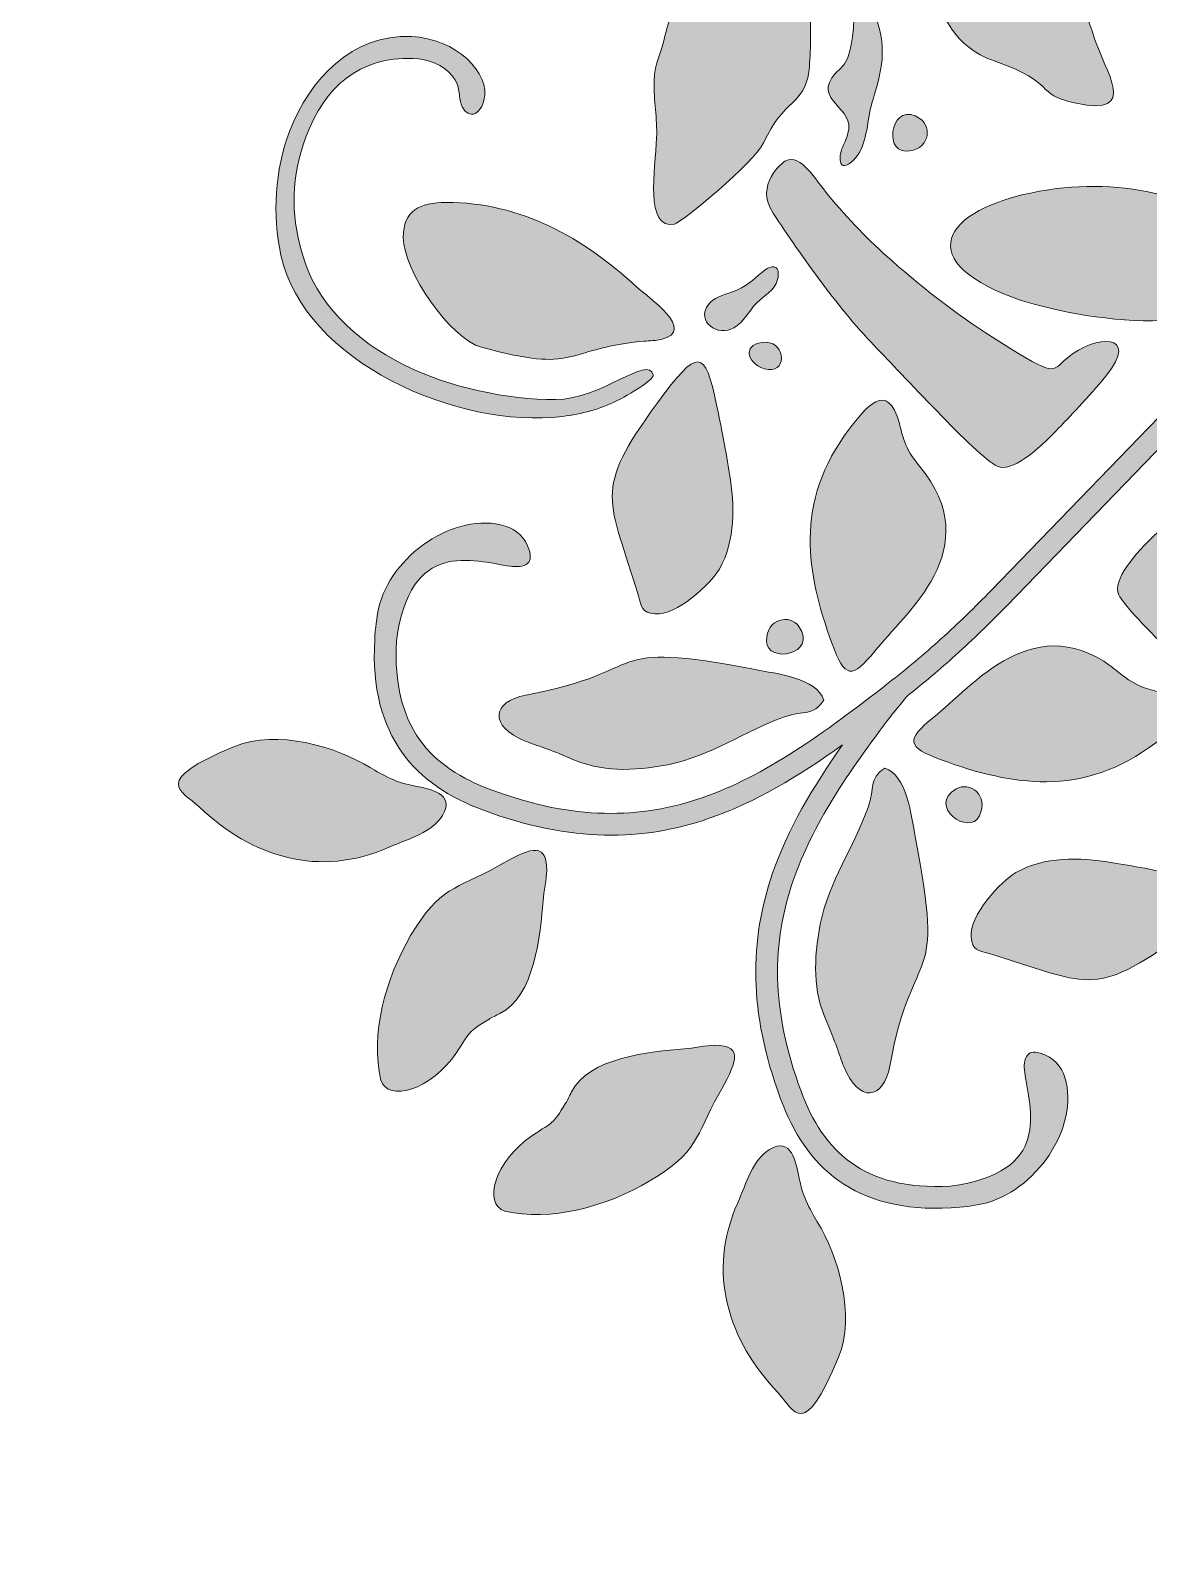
# Model space of a CAD drawing. Header units: inches. Extents: x -203 to 795, y -81 to 920.
# Drawn here: x 326 to 555.4, y 447.1 to 761.3 of the extents above; entities that cross this region are included whole.
import ezdxf

# ---------------------------------------------------------------- set-up
doc = ezdxf.new("R2010")
doc.units = ezdxf.units.IN
doc.header["$MEASUREMENT"] = 0
doc.layers.add('图层 1', color=7, linetype='Continuous')

# ---------------------------------------------------------------- blocks, each defined once
blk = doc.blocks.new('block 2')
at = {"layer": '图层 1', "true_color": 0xffffff}
h = blk.add_hatch(color=7, dxfattribs=at)
h.dxf.hatch_style = 2
edge = h.paths.add_edge_path()
edge.add_spline(control_points=[(786.4, 920.25), (786.4, 920.25), (-197.3, 920.25), (-197.3, 920.25), (-197.3, 920.25), (-197.3, 902.28), (-197.3, 902.28), (-197.3, 902.28), (-8.06, 902.28), (-8.06, 902.28), (-6.8, 901.25), (-5.44, 900.08), (-4.16, 898.94), (3.57, 892.07), (8.43, 882.86), (13.67, 874.02), (17.78, 867.1), (21.41, 860.17), (24.28, 852.67), (26.4, 847.15), (28.11, 841.32), (29.29, 834.96), (29.7, 832.77), (30.79, 827.58), (32.13, 823.69), (34.41, 817.07), (37.41, 819.41), (39.44, 823.07), (48.88, 840.07), (35.32, 874.03), (27.98, 891.66), (27.98, 891.66), (27.61, 892.57), (27.61, 892.57), (27, 894.11), (25.16, 898.85), (24.02, 902.28), (24.02, 902.28), (83.79, 902.28), (83.79, 902.28), (82.64, 898.85), (80.81, 894.11), (80.19, 892.57), (80.19, 892.57), (79.83, 891.66), (79.83, 891.66), (72.48, 874.03), (58.93, 840.07), (68.36, 823.07), (70.4, 819.41), (73.39, 817.07), (75.67, 823.69), (77.01, 827.58), (78.1, 832.77), (78.5, 834.96), (79.69, 841.31), (81.4, 847.15), (83.52, 852.67), (86.4, 860.17), (90.03, 867.1), (94.13, 874.02), (99.37, 882.86), (104.23, 892.07), (111.96, 898.94), (113.24, 900.08), (114.6, 901.25), (115.86, 902.28), (115.86, 902.28), (647.17, 902.28), (647.17, 902.28), (648.53, 902.02), (649.74, 901.5), (650.54, 900.5), (653.68, 896.55), (656.1, 889.69), (657.85, 884.98), (658.12, 884.26), (658.37, 883.53), (658.61, 882.8), (669.41, 849.24), (651.18, 835.38), (659.81, 832.57), (663.41, 831.39), (670.94, 830.42), (673.45, 833.65), (676.67, 837.79), (678.79, 841.93), (680.72, 846.29), (686.83, 860.08), (687.55, 876.25), (683.25, 891.11), (681.27, 897.98), (682.01, 901.03), (684.62, 902.28), (684.62, 902.28), (777.41, 902.28), (777.41, 902.28), (777.41, 902.28), (777.41, 805.55), (777.41, 805.55), (775.62, 805.2), (773.06, 805.49), (769.42, 806.53), (754.56, 810.83), (738.39, 810.11), (724.61, 804), (720.25, 802.06), (716.1, 799.94), (711.96, 796.73), (708.73, 794.23), (709.69, 786.69), (710.88, 783.08), (713.69, 774.46), (727.55, 792.68), (761.11, 781.88), (761.84, 781.65), (762.58, 781.4), (763.28, 781.13), (767.49, 779.57), (773.39, 777.48), (777.42, 774.82), (777.42, 774.82), (777.42, -78.76), (777.42, -78.76), (777.42, -78.76), (795.39, -78.76), (795.39, -78.76), (795.39, -78.76), (795.39, 911.27), (795.39, 911.27), (795.39, 911.27), (795.39, 920.25), (795.39, 920.25), (795.39, 920.25), (786.4, 920.25), (786.4, 920.25)], knot_values=[0, 0, 0, 0, 1, 1, 1, 2, 2, 2, 3, 3, 3, 4, 4, 4, 5, 5, 5, 6, 6, 6, 7, 7, 7, 8, 8, 8, 9, 9, 9, 10, 10, 10, 11, 11, 11, 12, 12, 12, 13, 13, 13, 14, 14, 14, 15, 15, 15, 16, 16, 16, 17, 17, 17, 18, 18, 18, 19, 19, 19, 20, 20, 20, 21, 21, 21, 22, 22, 22, 23, 23, 23, 24, 24, 24, 25, 25, 25, 26, 26, 26, 27, 27, 27, 28, 28, 28, 29, 29, 29, 30, 30, 30, 31, 31, 31, 32, 32, 32, 33, 33, 33, 34, 34, 34, 35, 35, 35, 36, 36, 36, 37, 37, 37, 38, 38, 38, 39, 39, 39, 40, 40, 40, 41, 41, 41, 42, 42, 42, 43, 43, 43, 44, 44, 44, 45, 45, 45, 45], degree=3, periodic=1)
h = blk.add_hatch(color=7, dxfattribs=at)
h.dxf.hatch_style = 2
edge = h.paths.add_edge_path()
edge.add_spline(control_points=[(394.85, 840.35), (389.27, 841.49), (383.93, 841.78), (378.35, 841.09), (377.61, 841), (376.84, 841.09), (375.14, 841.65), (372.07, 842.66), (372.16, 842.56), (369.28, 841.33), (367.15, 840.43), (363.31, 840.29), (359.82, 840.29), (354.48, 840.3), (349.81, 840.73), (344.54, 841.11), (333.73, 841.89), (330.87, 836.86), (344.96, 835.29), (357.56, 833.89), (364.43, 837.18), (370.61, 832.67), (372.35, 831.4), (374.42, 828.28), (377.25, 827.98), (379.04, 827.78), (379.99, 828.35), (379.95, 830.23), (379.9, 831.76), (378.78, 832.87), (378.39, 834.99), (383.1, 838.1), (384.12, 837.21), (392.99, 835.69), (398.37, 834.76), (401.7, 833.53), (407.25, 833.53), (416.73, 833.45), (417.06, 837.67), (422.43, 831.99), (426.53, 829.74), (433.74, 829.57), (438.72, 828.87), (442.65, 828.33), (442.25, 827.41), (445.56, 826.33), (450.06, 824.87), (449.04, 825.86), (451.53, 822.36), (455.35, 817.01), (460.48, 820.44), (465.93, 817.41), (468.37, 816.04), (469.93, 812.42), (475.99, 808.13), (485.09, 801.69), (483.9, 796.08), (486.76, 790.13), (489.8, 783.83), (487.98, 784.06), (492.94, 776.96), (495.04, 773.94), (496.35, 757.08), (492.33, 753.63), (485.29, 747.59), (494.49, 745.84), (493.9, 741.11), (493.66, 739.26), (493, 738.36), (492.58, 737.29), (491.72, 735.09), (491.81, 731.82), (494.85, 734.65), (497.41, 737.03), (497.54, 741.36), (498.38, 745.36), (499.02, 748.42), (502.06, 754.86), (500.17, 761.58), (497.56, 770.83), (498.41, 773.77), (494.12, 783.68), (492.97, 786.33), (491.92, 787.64), (490.72, 789.7), (489.23, 792.29), (489.67, 793.76), (488.79, 796.62), (488.22, 798.48), (484.08, 806.46), (481.84, 808.46), (481.84, 808.46), (476.68, 812.68), (476.68, 812.68), (474.3, 814.5), (474.48, 815.98), (472.49, 817.88), (470.83, 819.46), (469.07, 819.84), (467.01, 821.82), (463.81, 824.91), (463.65, 822.9), (460.21, 824.39), (455.57, 826.4), (461.18, 831.05), (456.31, 831.12), (453.1, 831.18), (455.92, 827.67), (446.58, 831.78), (431.26, 838.51), (430.28, 833.59), (426.75, 835.71), (414.69, 842.95), (423.4, 838.18), (407.17, 838.18), (401.83, 838.18), (399.18, 839.47), (394.85, 840.35)], knot_values=[0, 0, 0, 0, 1, 1, 1, 2, 2, 2, 3, 3, 3, 4, 4, 4, 5, 5, 5, 6, 6, 6, 7, 7, 7, 8, 8, 8, 9, 9, 9, 10, 10, 10, 11, 11, 11, 12, 12, 12, 13, 13, 13, 14, 14, 14, 15, 15, 15, 16, 16, 16, 17, 17, 17, 18, 18, 18, 19, 19, 19, 20, 20, 20, 21, 21, 21, 22, 22, 22, 23, 23, 23, 24, 24, 24, 25, 25, 25, 26, 26, 26, 27, 27, 27, 28, 28, 28, 29, 29, 29, 30, 30, 30, 31, 31, 31, 32, 32, 32, 33, 33, 33, 34, 34, 34, 35, 35, 35, 36, 36, 36, 37, 37, 37, 38, 38, 38, 39, 39, 39, 39], degree=3, periodic=1)
h = blk.add_hatch(color=7, dxfattribs=at)
h.dxf.hatch_style = 2
edge = h.paths.add_edge_path()
edge.add_spline(control_points=[(505.63, 794.14), (493.09, 793.34), (497.35, 788.66), (502.17, 783.23), (502.17, 783.23), (511.72, 767.9), (511.72, 767.9), (513.43, 764.74), (515.22, 757.95), (523.74, 755.02), (537.17, 750.41), (531.49, 748.3), (540.54, 746.34), (553.65, 743.51), (546.44, 752.96), (544.34, 759.6), (541.65, 768.17), (537.36, 777.12), (531.07, 783.95), (524.48, 791.1), (515.49, 794.77), (505.63, 794.14)], knot_values=[0, 0, 0, 0, 1, 1, 1, 2, 2, 2, 3, 3, 3, 4, 4, 4, 5, 5, 5, 6, 6, 6, 7, 7, 7, 7], degree=3, periodic=1)
h = blk.add_hatch(color=7, dxfattribs=at)
h.dxf.hatch_style = 2
edge = h.paths.add_edge_path()
edge.add_spline(control_points=[(458.11, 721.55), (459.54, 721.84), (474.61, 734.29), (476.42, 738.24), (480.56, 747.35), (484.74, 745.99), (485.68, 752.71), (486.05, 755.33), (486.15, 761.98), (485.99, 764.73), (485.66, 771.01), (488.27, 784.53), (480.66, 782.75), (479.32, 782.43), (476.95, 779.95), (473.86, 777.87), (471.62, 776.37), (466.73, 775.42), (463.22, 771.37), (459.47, 767.04), (457.28, 765.51), (456.16, 760.14), (455.4, 756.44), (454.08, 755.05), (453.95, 750.89), (453.82, 746.73), (454.64, 743.36), (454.45, 739.27), (454.15, 732.8), (451.98, 720.36), (458.11, 721.55)], knot_values=[0, 0, 0, 0, 1, 1, 1, 2, 2, 2, 3, 3, 3, 4, 4, 4, 5, 5, 5, 6, 6, 6, 7, 7, 7, 8, 8, 8, 9, 9, 9, 10, 10, 10, 10], degree=3, periodic=1)
h = blk.add_hatch(color=7, dxfattribs=at)
h.dxf.hatch_style = 2
edge = h.paths.add_edge_path()
edge.add_spline(control_points=[(379.13, 740.55), (376.11, 732.66), (375.56, 723.41), (377.35, 715.17), (382.12, 693.27), (413.78, 679.42), (435.12, 682.08), (439.13, 682.58), (442.93, 683.6), (446.21, 685.26), (450.28, 687.31), (453.99, 689.83), (453.77, 690.62), (452.66, 694.74), (443.13, 685.55), (433.71, 685.55), (413.93, 685.55), (387.5, 694.69), (381.63, 715.76), (379.36, 723.86), (379.44, 731.15), (382.55, 739.57), (386.26, 749.59), (393.5, 756.01), (404.46, 755.53), (407.57, 755.39), (410.54, 754.4), (412.59, 751.9), (414.02, 750.16), (413.89, 748.28), (414.2, 746.73), (414.87, 743.39), (418, 743.01), (419.03, 746.93), (420.5, 752.54), (413.26, 759.66), (404.14, 760.04), (391.96, 760.53), (383.28, 751.38), (379.13, 740.55)], knot_values=[0, 0, 0, 0, 1, 1, 1, 2, 2, 2, 3, 3, 3, 4, 4, 4, 5, 5, 5, 6, 6, 6, 7, 7, 7, 8, 8, 8, 9, 9, 9, 10, 10, 10, 11, 11, 11, 12, 12, 12, 13, 13, 13, 13], degree=3, periodic=1)
h = blk.add_hatch(color=7, dxfattribs=at)
h.dxf.hatch_style = 2
edge = h.paths.add_edge_path()
edge.add_spline(control_points=[(505.58, 736.51), (510.31, 736.51), (511.17, 741.33), (508.57, 743.18), (502.85, 747.22), (500.79, 736.51), (505.58, 736.51)], knot_values=[0, 0, 0, 0, 1, 1, 1, 2, 2, 2, 2], degree=3, periodic=1)
h = blk.add_hatch(color=7, dxfattribs=at)
h.dxf.hatch_style = 2
edge = h.paths.add_edge_path()
edge.add_spline(control_points=[(489.73, 727.45), (486.98, 730.75), (484.08, 736.01), (480.97, 734.55), (480.27, 734.22), (474.5, 729.58), (478.36, 723.82), (484.26, 714.87), (492.17, 703.64), (499.74, 695.98), (503.81, 691.88), (520.17, 673.84), (524.35, 671.88), (527.33, 670.5), (532.5, 674.92), (537.16, 679.86), (538.53, 681.31), (543.36, 686.3), (546.65, 690.34), (553.91, 699.26), (544.52, 699.03), (538.69, 694.03), (535.45, 691.24), (536.57, 690.07), (524.9, 697.37), (516.71, 702.49), (509.95, 707.68), (502.7, 714.06), (498.05, 718.14), (493.79, 722.57), (489.73, 727.45)], knot_values=[0, 0, 0, 0, 1, 1, 1, 2, 2, 2, 3, 3, 3, 4, 4, 4, 5, 5, 5, 6, 6, 6, 7, 7, 7, 8, 8, 8, 9, 9, 9, 10, 10, 10, 10], degree=3, periodic=1)
h = blk.add_hatch(color=7, dxfattribs=at)
h.dxf.hatch_style = 2
edge = h.paths.add_edge_path()
edge.add_spline(control_points=[(534.96, 728.61), (513.95, 725.44), (505.82, 714.5), (527.84, 706.41), (534.16, 704.09), (546.37, 701.59), (556.21, 701.72), (564.63, 701.82), (576.47, 707.2), (581.08, 713.85), (569.72, 726.82), (551.38, 731.09), (534.96, 728.61)], knot_values=[0, 0, 0, 0, 1, 1, 1, 2, 2, 2, 3, 3, 3, 4, 4, 4, 4], degree=3, periodic=1)
h = blk.add_hatch(color=7, dxfattribs=at)
h.dxf.hatch_style = 2
edge = h.paths.add_edge_path()
edge.add_spline(control_points=[(411.25, 726), (405.92, 726), (402.46, 724.32), (402.46, 718.82), (402.46, 711.91), (412.13, 698.01), (418.55, 696.27), (438.7, 690.81), (434.6, 695.82), (451.9, 697.53), (452.89, 697.62), (454.47, 697.62), (455.38, 697.85), (462.85, 699.71), (452.81, 706.4), (450.32, 708.7), (439.4, 718.76), (426.69, 726), (411.25, 726)], knot_values=[0, 0, 0, 0, 1, 1, 1, 2, 2, 2, 3, 3, 3, 4, 4, 4, 5, 5, 5, 6, 6, 6, 6], degree=3, periodic=1)
h = blk.add_hatch(color=7, dxfattribs=at)
h.dxf.hatch_style = 2
edge = h.paths.add_edge_path()
edge.add_spline(control_points=[(476.03, 711.62), (474.29, 710.18), (472.95, 708.7), (469.82, 707.58), (467.86, 706.89), (466.09, 706.41), (465.09, 705.08), (462.46, 701.51), (467.04, 698.35), (470.31, 700.26), (472.22, 701.38), (473.59, 703.79), (474.62, 704.99), (475.74, 706.29), (478.11, 707.51), (478.97, 709.37), (480.01, 711.57), (479.43, 714.46), (476.03, 711.62)], knot_values=[0, 0, 0, 0, 1, 1, 1, 2, 2, 2, 3, 3, 3, 4, 4, 4, 5, 5, 5, 6, 6, 6, 6], degree=3, periodic=1)
h = blk.add_hatch(color=7, dxfattribs=at)
h.dxf.hatch_style = 2
edge = h.paths.add_edge_path()
edge.add_spline(control_points=[(479.91, 542.04), (482.49, 535.09), (486.19, 529.25), (491.82, 525.24), (497.44, 521.24), (504.89, 519.13), (514.93, 519.66), (517.29, 519.79), (519.41, 520.06), (521.3, 520.48), (532.14, 522.85), (541.35, 536.21), (538.25, 546.43), (537.56, 548.71), (536, 550.55), (533.15, 551.41), (532.34, 551.66), (531.16, 551.75), (530.62, 551.09), (529.86, 550.16), (529.82, 548.72), (529.99, 547.52), (531.13, 539.7), (535.71, 526.91), (514.7, 524.14), (505.76, 523.66), (499.23, 525.47), (494.42, 528.9), (489.6, 532.32), (486.39, 537.45), (484.1, 543.6), (477.83, 560.5), (478.1, 574.18), (482.49, 586.88), (486.44, 598.29), (493.74, 609.06), (502.6, 620.67), (503.06, 621.26), (504.64, 623.19), (505.88, 624.7), (509.3, 627.41), (512.61, 630.2), (515.8, 633.08), (519.41, 636.33), (522.92, 639.73), (526.32, 643.23), (526.32, 643.23), (583, 701.8), (583, 701.8), (583, 701.8), (579.78, 704.93), (579.78, 704.93), (579.78, 704.93), (523.1, 646.36), (523.1, 646.36), (519.81, 642.94), (516.35, 639.62), (512.81, 636.41), (509.29, 633.25), (505.71, 630.24), (502.06, 627.39), (488.69, 616.98), (476.67, 608.28), (463.82, 603.84), (451.11, 599.45), (437.43, 599.17), (420.53, 605.45), (414.38, 607.73), (409.25, 610.94), (405.82, 615.76), (402.4, 620.57), (400.59, 627.1), (401.07, 636.05), (403.84, 657.05), (416.64, 652.47), (424.45, 651.34), (425.65, 651.16), (427.09, 651.2), (428.03, 651.97), (428.68, 652.5), (428.58, 653.68), (428.35, 654.49), (427.48, 657.34), (425.65, 658.9), (423.36, 659.59), (413.14, 662.69), (399.77, 653.48), (397.41, 642.65), (397, 640.75), (396.72, 638.63), (396.6, 636.27), (396.06, 626.24), (398.17, 618.78), (402.18, 613.17), (406.18, 607.53), (412.03, 603.83), (418.96, 601.25), (436.97, 594.57), (451.61, 594.89), (465.27, 599.61), (474.65, 602.86), (483.5, 608.16), (492.62, 614.67), (486.42, 605.92), (481.39, 597.38), (478.26, 588.34), (473.55, 574.68), (473.22, 560.03), (479.91, 542.04)], knot_values=[0, 0, 0, 0, 1, 1, 1, 2, 2, 2, 3, 3, 3, 4, 4, 4, 5, 5, 5, 6, 6, 6, 7, 7, 7, 8, 8, 8, 9, 9, 9, 10, 10, 10, 11, 11, 11, 12, 12, 12, 13, 13, 13, 14, 14, 14, 15, 15, 15, 16, 16, 16, 17, 17, 17, 18, 18, 18, 19, 19, 19, 20, 20, 20, 21, 21, 21, 22, 22, 22, 23, 23, 23, 24, 24, 24, 25, 25, 25, 26, 26, 26, 27, 27, 27, 28, 28, 28, 29, 29, 29, 30, 30, 30, 31, 31, 31, 32, 32, 32, 33, 33, 33, 34, 34, 34, 35, 35, 35, 36, 36, 36, 36], degree=3, periodic=1)
h = blk.add_hatch(color=7, dxfattribs=at)
h.dxf.hatch_style = 2
edge = h.paths.add_edge_path()
edge.add_spline(control_points=[(454.64, 684.89), (441.02, 666.4), (444.8, 665.23), (450.71, 645.25), (451.36, 643), (451.28, 641.87), (454.15, 641.55), (458.47, 641.08), (465.61, 647.76), (467.33, 650.77), (470.68, 656.61), (470.46, 663.9), (469.43, 670.26), (468.73, 674.55), (467.74, 679.88), (466.78, 684.43), (464.35, 696.02), (463.03, 696.29), (454.64, 684.89)], knot_values=[0, 0, 0, 0, 1, 1, 1, 2, 2, 2, 3, 3, 3, 4, 4, 4, 5, 5, 5, 6, 6, 6, 6], degree=3, periodic=1)
h = blk.add_hatch(color=7, dxfattribs=at)
h.dxf.hatch_style = 2
edge = h.paths.add_edge_path()
edge.add_spline(control_points=[(476.93, 697.29), (472.15, 697.36), (472.54, 693.13), (476.58, 691.88), (481.29, 690.41), (481.04, 697.24), (476.93, 697.29)], knot_values=[0, 0, 0, 0, 1, 1, 1, 2, 2, 2, 2], degree=3, periodic=1)
h = blk.add_hatch(color=7, dxfattribs=at)
h.dxf.hatch_style = 2
edge = h.paths.add_edge_path()
edge.add_spline(control_points=[(499.24, 633.94), (505.37, 641.59), (522.52, 655.05), (508.4, 671.88), (505.28, 675.6), (504.88, 678.37), (504.29, 680.63), (501.9, 689.75), (497.19, 683.73), (493.99, 679.49), (488.35, 672.01), (486.03, 664.66), (485.98, 657.01), (485.92, 650.14), (487.69, 643.04), (490.47, 635.42), (493.05, 628.34), (494.57, 628.09), (499.24, 633.94)], knot_values=[0, 0, 0, 0, 1, 1, 1, 2, 2, 2, 3, 3, 3, 4, 4, 4, 5, 5, 5, 6, 6, 6, 6], degree=3, periodic=1)
h = blk.add_hatch(color=7, dxfattribs=at)
h.dxf.hatch_style = 2
edge = h.paths.add_edge_path()
edge.add_spline(control_points=[(604.88, 610.87), (599.99, 614.94), (595.58, 619.19), (591.49, 623.84), (585.11, 631.09), (579.91, 637.85), (574.8, 646.04), (567.5, 657.71), (568.67, 656.59), (571.45, 659.84), (576.46, 665.65), (576.69, 675.06), (567.77, 667.8), (563.73, 664.5), (558.74, 659.67), (557.29, 658.31), (552.34, 653.64), (547.93, 648.47), (549.32, 645.49), (551.25, 641.31), (569.3, 624.96), (573.41, 620.88), (581.07, 613.31), (592.3, 605.4), (601.24, 599.5), (607.01, 595.65), (611.64, 601.4), (611.97, 602.11), (613.43, 605.23), (608.18, 608.12), (604.88, 610.87)], knot_values=[0, 0, 0, 0, 1, 1, 1, 2, 2, 2, 3, 3, 3, 4, 4, 4, 5, 5, 5, 6, 6, 6, 7, 7, 7, 8, 8, 8, 9, 9, 9, 10, 10, 10, 10], degree=3, periodic=1)
h = blk.add_hatch(color=7, dxfattribs=at)
h.dxf.hatch_style = 2
edge = h.paths.add_edge_path()
edge.add_spline(control_points=[(477.01, 635.99), (477.01, 631.2), (487.71, 633.25), (483.66, 638.98), (481.82, 641.58), (477.01, 640.72), (477.01, 635.99)], knot_values=[0, 0, 0, 0, 1, 1, 1, 2, 2, 2, 2], degree=3, periodic=1)
h = blk.add_hatch(color=7, dxfattribs=at)
h.dxf.hatch_style = 2
edge = h.paths.add_edge_path()
edge.add_spline(control_points=[(534.44, 607.12), (542.08, 607.18), (549.45, 609.48), (556.91, 615.13), (561.16, 618.33), (567.17, 623.04), (558.05, 625.43), (555.8, 626.02), (553.03, 626.42), (549.32, 629.54), (532.48, 643.67), (519.02, 626.5), (511.37, 620.38), (505.52, 615.7), (505.77, 614.19), (512.85, 611.61), (520.47, 608.82), (527.57, 607.06), (534.44, 607.12)], knot_values=[0, 0, 0, 0, 1, 1, 1, 2, 2, 2, 3, 3, 3, 4, 4, 4, 5, 5, 5, 6, 6, 6, 6], degree=3, periodic=1)
h = blk.add_hatch(color=7, dxfattribs=at)
h.dxf.hatch_style = 2
edge = h.paths.add_edge_path()
edge.add_spline(control_points=[(427.51, 615.46), (429.92, 614.49), (432.7, 613.73), (436.8, 611.89), (442.97, 609.12), (449.63, 609.22), (456.74, 610.62), (465.7, 612.4), (472.54, 617.54), (480.68, 620.42), (484.85, 621.9), (486.51, 620.47), (488.76, 623.86), (487.45, 628.37), (478.86, 629.33), (474.74, 630.12), (442.2, 636.38), (454.04, 629.81), (427.6, 624.87), (420.66, 623.56), (419.96, 618.52), (427.51, 615.46)], knot_values=[0, 0, 0, 0, 1, 1, 1, 2, 2, 2, 3, 3, 3, 4, 4, 4, 5, 5, 5, 6, 6, 6, 7, 7, 7, 7], degree=3, periodic=1)
h = blk.add_hatch(color=7, dxfattribs=at)
h.dxf.hatch_style = 2
edge = h.paths.add_edge_path()
edge.add_spline(control_points=[(410.52, 600.2), (413.18, 604.72), (408.02, 605.61), (404.66, 606.3), (403.1, 606.52), (401.46, 607.07), (399.96, 607.74), (398.32, 608.45), (396.83, 609.31), (395.69, 610.01), (388.81, 614.29), (376.47, 617.95), (367.86, 614.38), (350.42, 607.14), (356.97, 605.34), (360.55, 601.96), (371.46, 591.66), (385.18, 587.3), (399.59, 593.69), (403.62, 595.47), (408.5, 596.75), (410.52, 600.2)], knot_values=[0, 0, 0, 0, 1, 1, 1, 2, 2, 2, 3, 3, 3, 4, 4, 4, 5, 5, 5, 6, 6, 6, 7, 7, 7, 7], degree=3, periodic=1)
h = blk.add_hatch(color=7, dxfattribs=at)
h.dxf.hatch_style = 2
edge = h.paths.add_edge_path()
edge.add_spline(control_points=[(501.29, 609.9), (497.89, 607.65), (499.33, 606), (497.85, 601.82), (494.97, 593.69), (489.82, 586.84), (488.05, 577.89), (486.64, 570.77), (486.54, 564.12), (489.31, 557.95), (491.15, 553.84), (491.92, 551.06), (492.88, 548.65), (495.94, 541.1), (500.99, 541.8), (502.3, 548.75), (507.23, 575.18), (513.81, 563.35), (507.54, 595.88), (506.75, 600.01), (505.8, 608.59), (501.29, 609.9)], knot_values=[0, 0, 0, 0, 1, 1, 1, 2, 2, 2, 3, 3, 3, 4, 4, 4, 5, 5, 5, 6, 6, 6, 7, 7, 7, 7], degree=3, periodic=1)
h = blk.add_hatch(color=7, dxfattribs=at)
h.dxf.hatch_style = 2
edge = h.paths.add_edge_path()
edge.add_spline(control_points=[(520.71, 600.13), (522.71, 604.42), (518.7, 607.23), (515.93, 605.65), (509.85, 602.18), (518.68, 595.79), (520.71, 600.13)], knot_values=[0, 0, 0, 0, 1, 1, 1, 2, 2, 2, 2], degree=3, periodic=1)
h = blk.add_hatch(color=7, dxfattribs=at)
h.dxf.hatch_style = 2
edge = h.paths.add_edge_path()
edge.add_spline(control_points=[(431.15, 582.67), (431.29, 584.56), (431.91, 587.18), (431.91, 588.87), (431.91, 595.44), (427.82, 593.09), (421.86, 589.78), (413.07, 584.89), (410.04, 585.7), (403.98, 575.53), (398.85, 566.92), (395.62, 555.08), (397.88, 545.88), (399.26, 541.3), (408.16, 543.75), (413.45, 551.62), (416.26, 555.8), (415.55, 555.63), (419.99, 558.35), (420.66, 558.76), (421.48, 559.14), (422.31, 559.56), (429.35, 562.99), (430.67, 575.78), (431.15, 582.67)], knot_values=[0, 0, 0, 0, 1, 1, 1, 2, 2, 2, 3, 3, 3, 4, 4, 4, 5, 5, 5, 6, 6, 6, 7, 7, 7, 8, 8, 8, 8], degree=3, periodic=1)
h = blk.add_hatch(color=7, dxfattribs=at)
h.dxf.hatch_style = 2
edge = h.paths.add_edge_path()
edge.add_spline(control_points=[(522.69, 571.84), (542.66, 565.94), (543.82, 562.16), (562.32, 575.78), (573.71, 584.17), (573.46, 585.49), (561.86, 587.93), (557.31, 588.88), (551.98, 589.88), (547.69, 590.57), (541.32, 591.59), (534.04, 591.82), (528.2, 588.47), (525.18, 586.74), (518.5, 579.61), (518.99, 575.29), (519.31, 572.42), (520.43, 572.51), (522.69, 571.84)], knot_values=[0, 0, 0, 0, 1, 1, 1, 2, 2, 2, 3, 3, 3, 4, 4, 4, 5, 5, 5, 6, 6, 6, 6], degree=3, periodic=1)
h = blk.add_hatch(color=7, dxfattribs=at)
h.dxf.hatch_style = 2
edge = h.paths.add_edge_path()
edge.add_spline(control_points=[(466.29, 553.05), (464.61, 553.05), (461.99, 552.43), (460.1, 552.29), (453.2, 551.81), (440.41, 550.47), (436.98, 543.45), (436.57, 542.62), (436.19, 541.8), (435.78, 541.14), (433.07, 536.7), (433.24, 537.4), (429.05, 534.59), (421.18, 529.3), (418.73, 520.4), (423.31, 519.02), (432.51, 516.76), (444.35, 519.99), (452.96, 525.12), (463.12, 531.17), (462.31, 534.21), (467.21, 543), (470.52, 548.97), (472.86, 553.05), (466.29, 553.05)], knot_values=[0, 0, 0, 0, 1, 1, 1, 2, 2, 2, 3, 3, 3, 4, 4, 4, 5, 5, 5, 6, 6, 6, 7, 7, 7, 8, 8, 8, 8], degree=3, periodic=1)
h = blk.add_hatch(color=7, dxfattribs=at)
h.dxf.hatch_style = 2
edge = h.paths.add_edge_path()
edge.add_spline(control_points=[(485.16, 521.1), (484.5, 522.61), (483.95, 524.24), (483.73, 525.8), (483.04, 529.16), (482.14, 534.32), (477.63, 531.66), (474.17, 529.63), (472.9, 524.77), (471.11, 520.73), (464.72, 506.32), (469.09, 492.59), (479.39, 481.69), (482.76, 478.11), (484.56, 471.56), (491.8, 489), (495.37, 497.62), (491.71, 509.95), (487.43, 516.83), (486.73, 517.96), (485.88, 519.46), (485.16, 521.1)], knot_values=[0, 0, 0, 0, 1, 1, 1, 2, 2, 2, 3, 3, 3, 4, 4, 4, 5, 5, 5, 6, 6, 6, 7, 7, 7, 7], degree=3, periodic=1)
at = {"layer": '图层 1', "lineweight": 0}
for points, knots in [([(786.4, 920.25), (786.4, 920.25), (-197.3, 920.25), (-197.3, 920.25), (-197.3, 920.25), (-197.3, 902.28), (-197.3, 902.28), (-197.3, 902.28), (-8.06, 902.28), (-8.06, 902.28), (-6.8, 901.25), (-5.44, 900.08), (-4.16, 898.94), (3.57, 892.07), (8.43, 882.86), (13.67, 874.02), (17.78, 867.1), (21.41, 860.17), (24.28, 852.67), (26.4, 847.15), (28.11, 841.32), (29.29, 834.96), (29.7, 832.77), (30.79, 827.58), (32.13, 823.69), (34.41, 817.07), (37.41, 819.41), (39.44, 823.07), (48.88, 840.07), (35.32, 874.03), (27.98, 891.66), (27.98, 891.66), (27.61, 892.57), (27.61, 892.57), (27, 894.11), (25.16, 898.85), (24.02, 902.28), (24.02, 902.28), (83.79, 902.28), (83.79, 902.28), (82.64, 898.85), (80.81, 894.11), (80.19, 892.57), (80.19, 892.57), (79.83, 891.66), (79.83, 891.66), (72.48, 874.03), (58.93, 840.07), (68.36, 823.07), (70.4, 819.41), (73.39, 817.07), (75.67, 823.69), (77.01, 827.58), (78.1, 832.77), (78.5, 834.96), (79.69, 841.31), (81.4, 847.15), (83.52, 852.67), (86.4, 860.17), (90.03, 867.1), (94.13, 874.02), (99.37, 882.86), (104.23, 892.07), (111.96, 898.94), (113.24, 900.08), (114.6, 901.25), (115.86, 902.28), (115.86, 902.28), (647.17, 902.28), (647.17, 902.28), (648.53, 902.02), (649.74, 901.5), (650.54, 900.5), (653.68, 896.55), (656.1, 889.69), (657.85, 884.98), (658.12, 884.26), (658.37, 883.53), (658.61, 882.8), (669.41, 849.24), (651.18, 835.38), (659.81, 832.57), (663.41, 831.39), (670.94, 830.42), (673.45, 833.65), (676.67, 837.79), (678.79, 841.93), (680.72, 846.29), (686.83, 860.08), (687.55, 876.25), (683.25, 891.11), (681.27, 897.98), (682.01, 901.03), (684.62, 902.28), (684.62, 902.28), (777.41, 902.28), (777.41, 902.28), (777.41, 902.28), (777.41, 805.55), (777.41, 805.55), (775.62, 805.2), (773.06, 805.49), (769.42, 806.53), (754.56, 810.83), (738.39, 810.11), (724.61, 804), (720.25, 802.06), (716.1, 799.94), (711.96, 796.73), (708.73, 794.23), (709.69, 786.69), (710.88, 783.08), (713.69, 774.46), (727.55, 792.68), (761.11, 781.88), (761.84, 781.65), (762.58, 781.4), (763.28, 781.13), (767.49, 779.57), (773.39, 777.48), (777.42, 774.82), (777.42, 774.82), (777.42, -78.76), (777.42, -78.76), (777.42, -78.76), (795.39, -78.76), (795.39, -78.76), (795.39, -78.76), (795.39, 911.27), (795.39, 911.27), (795.39, 911.27), (795.39, 920.25), (795.39, 920.25), (795.39, 920.25), (786.4, 920.25), (786.4, 920.25)], [0, 0, 0, 0, 1, 1, 1, 2, 2, 2, 3, 3, 3, 4, 4, 4, 5, 5, 5, 6, 6, 6, 7, 7, 7, 8, 8, 8, 9, 9, 9, 10, 10, 10, 11, 11, 11, 12, 12, 12, 13, 13, 13, 14, 14, 14, 15, 15, 15, 16, 16, 16, 17, 17, 17, 18, 18, 18, 19, 19, 19, 20, 20, 20, 21, 21, 21, 22, 22, 22, 23, 23, 23, 24, 24, 24, 25, 25, 25, 26, 26, 26, 27, 27, 27, 28, 28, 28, 29, 29, 29, 30, 30, 30, 31, 31, 31, 32, 32, 32, 33, 33, 33, 34, 34, 34, 35, 35, 35, 36, 36, 36, 37, 37, 37, 38, 38, 38, 39, 39, 39, 40, 40, 40, 41, 41, 41, 42, 42, 42, 43, 43, 43, 44, 44, 44, 45, 45, 45, 45]), ([(394.85, 840.35), (389.27, 841.49), (383.93, 841.78), (378.35, 841.09), (377.61, 841), (376.84, 841.09), (375.14, 841.65), (372.07, 842.66), (372.16, 842.56), (369.28, 841.33), (367.15, 840.43), (363.31, 840.29), (359.82, 840.29), (354.48, 840.3), (349.81, 840.73), (344.54, 841.11), (333.73, 841.89), (330.87, 836.86), (344.96, 835.29), (357.56, 833.89), (364.43, 837.18), (370.61, 832.67), (372.35, 831.4), (374.42, 828.28), (377.25, 827.98), (379.04, 827.78), (379.99, 828.35), (379.95, 830.23), (379.9, 831.76), (378.78, 832.87), (378.39, 834.99), (383.1, 838.1), (384.12, 837.21), (392.99, 835.69), (398.37, 834.76), (401.7, 833.53), (407.25, 833.53), (416.73, 833.45), (417.06, 837.67), (422.43, 831.99), (426.53, 829.74), (433.74, 829.57), (438.72, 828.87), (442.65, 828.33), (442.25, 827.41), (445.56, 826.33), (450.06, 824.87), (449.04, 825.86), (451.53, 822.36), (455.35, 817.01), (460.48, 820.44), (465.93, 817.41), (468.37, 816.04), (469.93, 812.42), (475.99, 808.13), (485.09, 801.69), (483.9, 796.08), (486.76, 790.13), (489.8, 783.83), (487.98, 784.06), (492.94, 776.96), (495.04, 773.94), (496.35, 757.08), (492.33, 753.63), (485.29, 747.59), (494.49, 745.84), (493.9, 741.11), (493.66, 739.26), (493, 738.36), (492.58, 737.29), (491.72, 735.09), (491.81, 731.82), (494.85, 734.65), (497.41, 737.03), (497.54, 741.36), (498.38, 745.36), (499.02, 748.42), (502.06, 754.86), (500.17, 761.58), (497.56, 770.83), (498.41, 773.77), (494.12, 783.68), (492.97, 786.33), (491.92, 787.64), (490.72, 789.7), (489.23, 792.29), (489.67, 793.76), (488.79, 796.62), (488.22, 798.48), (484.08, 806.46), (481.84, 808.46), (481.84, 808.46), (476.68, 812.68), (476.68, 812.68), (474.3, 814.5), (474.48, 815.98), (472.49, 817.88), (470.83, 819.46), (469.07, 819.84), (467.01, 821.82), (463.81, 824.91), (463.65, 822.9), (460.21, 824.39), (455.57, 826.4), (461.18, 831.05), (456.31, 831.12), (453.1, 831.18), (455.92, 827.67), (446.58, 831.78), (431.26, 838.51), (430.28, 833.59), (426.75, 835.71), (414.69, 842.95), (423.4, 838.18), (407.17, 838.18), (401.83, 838.18), (399.18, 839.47), (394.85, 840.35)], [0, 0, 0, 0, 1, 1, 1, 2, 2, 2, 3, 3, 3, 4, 4, 4, 5, 5, 5, 6, 6, 6, 7, 7, 7, 8, 8, 8, 9, 9, 9, 10, 10, 10, 11, 11, 11, 12, 12, 12, 13, 13, 13, 14, 14, 14, 15, 15, 15, 16, 16, 16, 17, 17, 17, 18, 18, 18, 19, 19, 19, 20, 20, 20, 21, 21, 21, 22, 22, 22, 23, 23, 23, 24, 24, 24, 25, 25, 25, 26, 26, 26, 27, 27, 27, 28, 28, 28, 29, 29, 29, 30, 30, 30, 31, 31, 31, 32, 32, 32, 33, 33, 33, 34, 34, 34, 35, 35, 35, 36, 36, 36, 37, 37, 37, 38, 38, 38, 39, 39, 39, 39]), ([(505.63, 794.14), (493.09, 793.34), (497.35, 788.66), (502.17, 783.23), (502.17, 783.23), (511.72, 767.9), (511.72, 767.9), (513.43, 764.74), (515.22, 757.95), (523.74, 755.02), (537.17, 750.41), (531.49, 748.3), (540.54, 746.34), (553.65, 743.51), (546.44, 752.96), (544.34, 759.6), (541.65, 768.17), (537.36, 777.12), (531.07, 783.95), (524.48, 791.1), (515.49, 794.77), (505.63, 794.14)], [0, 0, 0, 0, 1, 1, 1, 2, 2, 2, 3, 3, 3, 4, 4, 4, 5, 5, 5, 6, 6, 6, 7, 7, 7, 7]), ([(458.11, 721.55), (459.54, 721.84), (474.61, 734.29), (476.42, 738.24), (480.56, 747.35), (484.74, 745.99), (485.68, 752.71), (486.05, 755.33), (486.15, 761.98), (485.99, 764.73), (485.66, 771.01), (488.27, 784.53), (480.66, 782.75), (479.32, 782.43), (476.95, 779.95), (473.86, 777.87), (471.62, 776.37), (466.73, 775.42), (463.22, 771.37), (459.47, 767.04), (457.28, 765.51), (456.16, 760.14), (455.4, 756.44), (454.08, 755.05), (453.95, 750.89), (453.82, 746.73), (454.64, 743.36), (454.45, 739.27), (454.15, 732.8), (451.98, 720.36), (458.11, 721.55)], [0, 0, 0, 0, 1, 1, 1, 2, 2, 2, 3, 3, 3, 4, 4, 4, 5, 5, 5, 6, 6, 6, 7, 7, 7, 8, 8, 8, 9, 9, 9, 10, 10, 10, 10]), ([(379.13, 740.55), (376.11, 732.66), (375.56, 723.41), (377.35, 715.17), (382.12, 693.27), (413.78, 679.42), (435.12, 682.08), (439.13, 682.58), (442.93, 683.6), (446.21, 685.26), (450.28, 687.31), (453.99, 689.83), (453.77, 690.62), (452.66, 694.74), (443.13, 685.55), (433.71, 685.55), (413.93, 685.55), (387.5, 694.69), (381.63, 715.76), (379.36, 723.86), (379.44, 731.15), (382.55, 739.57), (386.26, 749.59), (393.5, 756.01), (404.46, 755.53), (407.57, 755.39), (410.54, 754.4), (412.59, 751.9), (414.02, 750.16), (413.89, 748.28), (414.2, 746.73), (414.87, 743.39), (418, 743.01), (419.03, 746.93), (420.5, 752.54), (413.26, 759.66), (404.14, 760.04), (391.96, 760.53), (383.28, 751.38), (379.13, 740.55)], [0, 0, 0, 0, 1, 1, 1, 2, 2, 2, 3, 3, 3, 4, 4, 4, 5, 5, 5, 6, 6, 6, 7, 7, 7, 8, 8, 8, 9, 9, 9, 10, 10, 10, 11, 11, 11, 12, 12, 12, 13, 13, 13, 13]), ([(505.58, 736.51), (510.31, 736.51), (511.17, 741.33), (508.57, 743.18), (502.85, 747.22), (500.79, 736.51), (505.58, 736.51)], [0, 0, 0, 0, 1, 1, 1, 2, 2, 2, 2]), ([(489.73, 727.45), (486.98, 730.75), (484.08, 736.01), (480.97, 734.55), (480.27, 734.22), (474.5, 729.58), (478.36, 723.82), (484.26, 714.87), (492.17, 703.64), (499.74, 695.98), (503.81, 691.88), (520.17, 673.84), (524.35, 671.88), (527.33, 670.5), (532.5, 674.92), (537.16, 679.86), (538.53, 681.31), (543.36, 686.3), (546.65, 690.34), (553.91, 699.26), (544.52, 699.03), (538.69, 694.03), (535.45, 691.24), (536.57, 690.07), (524.9, 697.37), (516.71, 702.49), (509.95, 707.68), (502.7, 714.06), (498.05, 718.14), (493.79, 722.57), (489.73, 727.45)], [0, 0, 0, 0, 1, 1, 1, 2, 2, 2, 3, 3, 3, 4, 4, 4, 5, 5, 5, 6, 6, 6, 7, 7, 7, 8, 8, 8, 9, 9, 9, 10, 10, 10, 10]), ([(534.96, 728.61), (513.95, 725.44), (505.82, 714.5), (527.84, 706.41), (534.16, 704.09), (546.37, 701.59), (556.21, 701.72), (564.63, 701.82), (576.47, 707.2), (581.08, 713.85), (569.72, 726.82), (551.38, 731.09), (534.96, 728.61)], [0, 0, 0, 0, 1, 1, 1, 2, 2, 2, 3, 3, 3, 4, 4, 4, 4]), ([(411.25, 726), (405.92, 726), (402.46, 724.32), (402.46, 718.82), (402.46, 711.91), (412.13, 698.01), (418.55, 696.27), (438.7, 690.81), (434.6, 695.82), (451.9, 697.53), (452.89, 697.62), (454.47, 697.62), (455.38, 697.85), (462.85, 699.71), (452.81, 706.4), (450.32, 708.7), (439.4, 718.76), (426.69, 726), (411.25, 726)], [0, 0, 0, 0, 1, 1, 1, 2, 2, 2, 3, 3, 3, 4, 4, 4, 5, 5, 5, 6, 6, 6, 6]), ([(476.03, 711.62), (474.29, 710.18), (472.95, 708.7), (469.82, 707.58), (467.86, 706.89), (466.09, 706.41), (465.09, 705.08), (462.46, 701.51), (467.04, 698.35), (470.31, 700.26), (472.22, 701.38), (473.59, 703.79), (474.62, 704.99), (475.74, 706.29), (478.11, 707.51), (478.97, 709.37), (480.01, 711.57), (479.43, 714.46), (476.03, 711.62)], [0, 0, 0, 0, 1, 1, 1, 2, 2, 2, 3, 3, 3, 4, 4, 4, 5, 5, 5, 6, 6, 6, 6]), ([(479.91, 542.04), (482.49, 535.09), (486.19, 529.25), (491.82, 525.24), (497.44, 521.24), (504.89, 519.13), (514.93, 519.66), (517.29, 519.79), (519.41, 520.06), (521.3, 520.48), (532.14, 522.85), (541.35, 536.21), (538.25, 546.43), (537.56, 548.71), (536, 550.55), (533.15, 551.41), (532.34, 551.66), (531.16, 551.75), (530.62, 551.09), (529.86, 550.16), (529.82, 548.72), (529.99, 547.52), (531.13, 539.7), (535.71, 526.91), (514.7, 524.14), (505.76, 523.66), (499.23, 525.47), (494.42, 528.9), (489.6, 532.32), (486.39, 537.45), (484.1, 543.6), (477.83, 560.5), (478.1, 574.18), (482.49, 586.88), (486.44, 598.29), (493.74, 609.06), (502.6, 620.67), (503.06, 621.26), (504.64, 623.19), (505.88, 624.7), (509.3, 627.41), (512.61, 630.2), (515.8, 633.08), (519.41, 636.33), (522.92, 639.73), (526.32, 643.23), (526.32, 643.23), (583, 701.8), (583, 701.8), (583, 701.8), (579.78, 704.93), (579.78, 704.93), (579.78, 704.93), (523.1, 646.36), (523.1, 646.36), (519.81, 642.94), (516.35, 639.62), (512.81, 636.41), (509.29, 633.25), (505.71, 630.24), (502.06, 627.39), (488.69, 616.98), (476.67, 608.28), (463.82, 603.84), (451.11, 599.45), (437.43, 599.17), (420.53, 605.45), (414.38, 607.73), (409.25, 610.94), (405.82, 615.76), (402.4, 620.57), (400.59, 627.1), (401.07, 636.05), (403.84, 657.05), (416.64, 652.47), (424.45, 651.34), (425.65, 651.16), (427.09, 651.2), (428.03, 651.97), (428.68, 652.5), (428.58, 653.68), (428.35, 654.49), (427.48, 657.34), (425.65, 658.9), (423.36, 659.59), (413.14, 662.69), (399.77, 653.48), (397.41, 642.65), (397, 640.75), (396.72, 638.63), (396.6, 636.27), (396.06, 626.24), (398.17, 618.78), (402.18, 613.17), (406.18, 607.53), (412.03, 603.83), (418.96, 601.25), (436.97, 594.57), (451.61, 594.89), (465.27, 599.61), (474.65, 602.86), (483.5, 608.16), (492.62, 614.67), (486.42, 605.92), (481.39, 597.38), (478.26, 588.34), (473.55, 574.68), (473.22, 560.03), (479.91, 542.04)], [0, 0, 0, 0, 1, 1, 1, 2, 2, 2, 3, 3, 3, 4, 4, 4, 5, 5, 5, 6, 6, 6, 7, 7, 7, 8, 8, 8, 9, 9, 9, 10, 10, 10, 11, 11, 11, 12, 12, 12, 13, 13, 13, 14, 14, 14, 15, 15, 15, 16, 16, 16, 17, 17, 17, 18, 18, 18, 19, 19, 19, 20, 20, 20, 21, 21, 21, 22, 22, 22, 23, 23, 23, 24, 24, 24, 25, 25, 25, 26, 26, 26, 27, 27, 27, 28, 28, 28, 29, 29, 29, 30, 30, 30, 31, 31, 31, 32, 32, 32, 33, 33, 33, 34, 34, 34, 35, 35, 35, 36, 36, 36, 36]), ([(454.64, 684.89), (441.02, 666.4), (444.8, 665.23), (450.71, 645.25), (451.36, 643), (451.28, 641.87), (454.15, 641.55), (458.47, 641.08), (465.61, 647.76), (467.33, 650.77), (470.68, 656.61), (470.46, 663.9), (469.43, 670.26), (468.73, 674.55), (467.74, 679.88), (466.78, 684.43), (464.35, 696.02), (463.03, 696.29), (454.64, 684.89)], [0, 0, 0, 0, 1, 1, 1, 2, 2, 2, 3, 3, 3, 4, 4, 4, 5, 5, 5, 6, 6, 6, 6]), ([(476.93, 697.29), (472.15, 697.36), (472.54, 693.13), (476.58, 691.88), (481.29, 690.41), (481.04, 697.24), (476.93, 697.29)], [0, 0, 0, 0, 1, 1, 1, 2, 2, 2, 2]), ([(499.24, 633.94), (505.37, 641.59), (522.52, 655.05), (508.4, 671.88), (505.28, 675.6), (504.88, 678.37), (504.29, 680.63), (501.9, 689.75), (497.19, 683.73), (493.99, 679.49), (488.35, 672.01), (486.03, 664.66), (485.98, 657.01), (485.92, 650.14), (487.69, 643.04), (490.47, 635.42), (493.05, 628.34), (494.57, 628.09), (499.24, 633.94)], [0, 0, 0, 0, 1, 1, 1, 2, 2, 2, 3, 3, 3, 4, 4, 4, 5, 5, 5, 6, 6, 6, 6]), ([(604.88, 610.87), (599.99, 614.94), (595.58, 619.19), (591.49, 623.84), (585.11, 631.09), (579.91, 637.85), (574.8, 646.04), (567.5, 657.71), (568.67, 656.59), (571.45, 659.84), (576.46, 665.65), (576.69, 675.06), (567.77, 667.8), (563.73, 664.5), (558.74, 659.67), (557.29, 658.31), (552.34, 653.64), (547.93, 648.47), (549.32, 645.49), (551.25, 641.31), (569.3, 624.96), (573.41, 620.88), (581.07, 613.31), (592.3, 605.4), (601.24, 599.5), (607.01, 595.65), (611.64, 601.4), (611.97, 602.11), (613.43, 605.23), (608.18, 608.12), (604.88, 610.87)], [0, 0, 0, 0, 1, 1, 1, 2, 2, 2, 3, 3, 3, 4, 4, 4, 5, 5, 5, 6, 6, 6, 7, 7, 7, 8, 8, 8, 9, 9, 9, 10, 10, 10, 10]), ([(477.01, 635.99), (477.01, 631.2), (487.71, 633.25), (483.66, 638.98), (481.82, 641.58), (477.01, 640.72), (477.01, 635.99)], [0, 0, 0, 0, 1, 1, 1, 2, 2, 2, 2]), ([(534.44, 607.12), (542.08, 607.18), (549.45, 609.48), (556.91, 615.13), (561.16, 618.33), (567.17, 623.04), (558.05, 625.43), (555.8, 626.02), (553.03, 626.42), (549.32, 629.54), (532.48, 643.67), (519.02, 626.5), (511.37, 620.38), (505.52, 615.7), (505.77, 614.19), (512.85, 611.61), (520.47, 608.82), (527.57, 607.06), (534.44, 607.12)], [0, 0, 0, 0, 1, 1, 1, 2, 2, 2, 3, 3, 3, 4, 4, 4, 5, 5, 5, 6, 6, 6, 6]), ([(427.51, 615.46), (429.92, 614.49), (432.7, 613.73), (436.8, 611.89), (442.97, 609.12), (449.63, 609.22), (456.74, 610.62), (465.7, 612.4), (472.54, 617.54), (480.68, 620.42), (484.85, 621.9), (486.51, 620.47), (488.76, 623.86), (487.45, 628.37), (478.86, 629.33), (474.74, 630.12), (442.2, 636.38), (454.04, 629.81), (427.6, 624.87), (420.66, 623.56), (419.96, 618.52), (427.51, 615.46)], [0, 0, 0, 0, 1, 1, 1, 2, 2, 2, 3, 3, 3, 4, 4, 4, 5, 5, 5, 6, 6, 6, 7, 7, 7, 7]), ([(410.52, 600.2), (413.18, 604.72), (408.02, 605.61), (404.66, 606.3), (403.1, 606.52), (401.46, 607.07), (399.96, 607.74), (398.32, 608.45), (396.83, 609.31), (395.69, 610.01), (388.81, 614.29), (376.47, 617.95), (367.86, 614.38), (350.42, 607.14), (356.97, 605.34), (360.55, 601.96), (371.46, 591.66), (385.18, 587.3), (399.59, 593.69), (403.62, 595.47), (408.5, 596.75), (410.52, 600.2)], [0, 0, 0, 0, 1, 1, 1, 2, 2, 2, 3, 3, 3, 4, 4, 4, 5, 5, 5, 6, 6, 6, 7, 7, 7, 7]), ([(501.29, 609.9), (497.89, 607.65), (499.33, 606), (497.85, 601.82), (494.97, 593.69), (489.82, 586.84), (488.05, 577.89), (486.64, 570.77), (486.54, 564.12), (489.31, 557.95), (491.15, 553.84), (491.92, 551.06), (492.88, 548.65), (495.94, 541.1), (500.99, 541.8), (502.3, 548.75), (507.23, 575.18), (513.81, 563.35), (507.54, 595.88), (506.75, 600.01), (505.8, 608.59), (501.29, 609.9)], [0, 0, 0, 0, 1, 1, 1, 2, 2, 2, 3, 3, 3, 4, 4, 4, 5, 5, 5, 6, 6, 6, 7, 7, 7, 7]), ([(520.71, 600.13), (522.71, 604.42), (518.7, 607.23), (515.93, 605.65), (509.85, 602.18), (518.68, 595.79), (520.71, 600.13)], [0, 0, 0, 0, 1, 1, 1, 2, 2, 2, 2]), ([(431.15, 582.67), (431.29, 584.56), (431.91, 587.18), (431.91, 588.87), (431.91, 595.44), (427.82, 593.09), (421.86, 589.78), (413.07, 584.89), (410.04, 585.7), (403.98, 575.53), (398.85, 566.92), (395.62, 555.08), (397.88, 545.88), (399.26, 541.3), (408.16, 543.75), (413.45, 551.62), (416.26, 555.8), (415.55, 555.63), (419.99, 558.35), (420.66, 558.76), (421.48, 559.14), (422.31, 559.56), (429.35, 562.99), (430.67, 575.78), (431.15, 582.67)], [0, 0, 0, 0, 1, 1, 1, 2, 2, 2, 3, 3, 3, 4, 4, 4, 5, 5, 5, 6, 6, 6, 7, 7, 7, 8, 8, 8, 8]), ([(522.69, 571.84), (542.66, 565.94), (543.82, 562.16), (562.32, 575.78), (573.71, 584.17), (573.46, 585.49), (561.86, 587.93), (557.31, 588.88), (551.98, 589.88), (547.69, 590.57), (541.32, 591.59), (534.04, 591.82), (528.2, 588.47), (525.18, 586.74), (518.5, 579.61), (518.99, 575.29), (519.31, 572.42), (520.43, 572.51), (522.69, 571.84)], [0, 0, 0, 0, 1, 1, 1, 2, 2, 2, 3, 3, 3, 4, 4, 4, 5, 5, 5, 6, 6, 6, 6]), ([(466.29, 553.05), (464.61, 553.05), (461.99, 552.43), (460.1, 552.29), (453.2, 551.81), (440.41, 550.47), (436.98, 543.45), (436.57, 542.62), (436.19, 541.8), (435.78, 541.14), (433.07, 536.7), (433.24, 537.4), (429.05, 534.59), (421.18, 529.3), (418.73, 520.4), (423.31, 519.02), (432.51, 516.76), (444.35, 519.99), (452.96, 525.12), (463.12, 531.17), (462.31, 534.21), (467.21, 543), (470.52, 548.97), (472.86, 553.05), (466.29, 553.05)], [0, 0, 0, 0, 1, 1, 1, 2, 2, 2, 3, 3, 3, 4, 4, 4, 5, 5, 5, 6, 6, 6, 7, 7, 7, 8, 8, 8, 8]), ([(485.16, 521.1), (484.5, 522.61), (483.95, 524.24), (483.73, 525.8), (483.04, 529.16), (482.14, 534.32), (477.63, 531.66), (474.17, 529.63), (472.9, 524.77), (471.11, 520.73), (464.72, 506.32), (469.09, 492.59), (479.39, 481.69), (482.76, 478.11), (484.56, 471.56), (491.8, 489), (495.37, 497.62), (491.71, 509.95), (487.43, 516.83), (486.73, 517.96), (485.88, 519.46), (485.16, 521.1)], [0, 0, 0, 0, 1, 1, 1, 2, 2, 2, 3, 3, 3, 4, 4, 4, 5, 5, 5, 6, 6, 6, 7, 7, 7, 7])]:
    blk.add_open_spline(points, degree=3, knots=knots, dxfattribs=at)

msp = doc.modelspace()

# ---------------------------------------------------------------- block references
at = {"layer": '图层 1'}
msp.add_blockref('block 2', (0, 0), dxfattribs=at)

doc.saveas('drawing.dxf')
